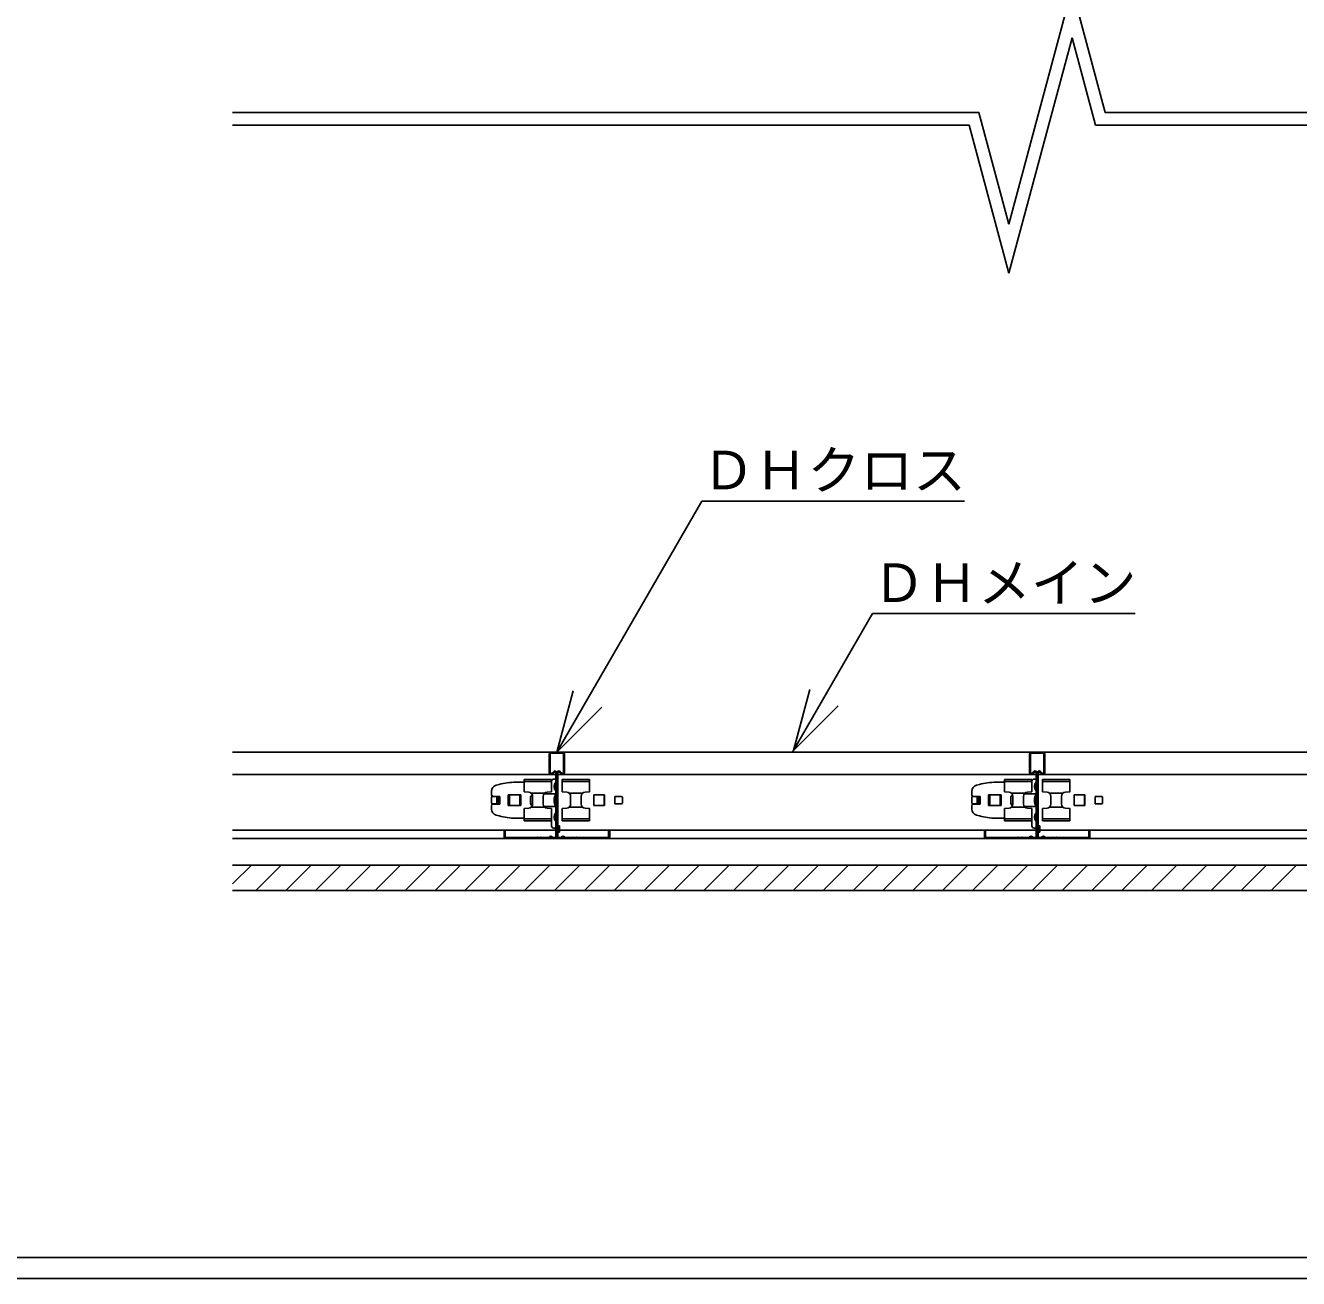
# Model space of a CAD drawing. Units: millimetres on the paper. Extents: x -204 to 206, y -141 to 144.
# Drawn here: x 2.9 to 63.2, y 9.5 to 68.9 of the extents above; entities that cross this region are included whole.
import ezdxf
from ezdxf.enums import TextEntityAlignment as Align

# ---------------------------------------------------------------- set-up
doc = ezdxf.new("R2010")
doc.units = ezdxf.units.MM
for name, color, linetype in [('1-0_断面', 134, 'Continuous'), ('1-1_寸法', 134, 'Continuous'), ('1-2_文字', 134, 'Continuous'), ('F-1_レイアウト', 134, 'Continuous')]:
    doc.layers.add(name, color=color, linetype=linetype)
doc.styles.add('ＭＳ ゴシック', font='')
doc.styles.get('ＭＳ ゴシック').set_extended_font_data('MS Gothic')

msp = doc.modelspace()

# ---------------------------------------------------------------- linework, layer by layer
at = {"layer": '1-0_断面'}
for p, q in [((12.727, 34.466), (87.085, 34.466)), ((27.83, 34.466), (28.36, 34.466)), ((27.83, 34.416), (28.36, 34.416)), ((50.58, 34.466), (51.11, 34.466)), ((50.58, 34.416), (51.11, 34.416)), ((27.73, 34.366), (27.73, 33.506)), ((27.78, 33.506), (27.78, 34.366)), ((28.41, 33.506), (28.41, 34.366)), ((28.46, 34.366), (28.46, 33.506)), ((50.48, 34.366), (50.48, 33.506)), ((50.53, 33.506), (50.53, 34.366)), ((51.16, 33.506), (51.16, 34.366)), ((51.21, 34.366), (51.21, 33.506)), ((12.727, 33.406), (87.085, 33.406)), ((26.545, 32.586), (26.545, 33.169)), ((27.845, 33.169), (26.545, 33.169)), ((27.845, 32.586), (27.845, 33.169)), ((27.867, 33.472), (27.942, 33.547)), ((27.901, 33.435), (27.977, 33.511)), ((27.945, 33.186), (28.045, 33.186)), ((28.045, 33.483), (28.045, 30.466)), ((28.095, 33.483), (28.095, 30.466)), ((28.145, 33.483), (28.145, 30.466)), ((28.289, 33.435), (28.213, 33.511)), ((28.323, 33.472), (28.249, 33.547)), ((28.345, 33.169), (28.345, 32.586)), ((28.345, 33.169), (29.645, 33.169)), ((49.295, 32.586), (49.295, 33.169)), ((50.595, 33.169), (49.295, 33.169)), ((50.595, 32.586), (50.595, 33.169)), ((50.617, 33.472), (50.692, 33.547)), ((50.651, 33.435), (50.727, 33.511)), ((50.695, 33.186), (50.795, 33.186)), ((50.795, 33.483), (50.795, 30.466)), ((50.845, 33.483), (50.845, 30.466)), ((50.895, 33.483), (50.895, 30.466)), ((51.039, 33.435), (50.963, 33.511)), ((51.073, 33.472), (50.999, 33.547)), ((51.095, 33.169), (51.095, 32.586)), ((51.095, 33.169), (52.395, 33.169)), ((24.995, 32.606), (24.995, 32.446)), ((25.218, 32.895), (25.36, 32.934)), ((26.137, 33.036), (26.545, 33.036)), ((27.845, 33.066), (26.545, 33.066)), ((26.545, 32.586), (26.763, 32.567)), ((27.845, 32.586), (27.628, 32.567)), ((28.345, 33.066), (29.645, 33.066)), ((28.345, 32.586), (28.563, 32.567)), ((47.745, 32.606), (47.745, 32.446)), ((47.968, 32.895), (48.11, 32.934)), ((48.887, 33.036), (49.295, 33.036)), ((50.595, 33.066), (49.295, 33.066)), ((49.295, 32.586), (49.513, 32.567)), ((50.595, 32.586), (50.378, 32.567)), ((51.095, 33.066), (52.395, 33.066)), ((51.095, 32.586), (51.313, 32.567)), ((24.995, 32.311), (24.995, 32.061)), ((25.045, 32.361), (25.345, 32.361)), ((25.045, 32.011), (25.345, 32.011)), ((25.075, 32.366), (25.395, 32.366)), ((25.075, 32.006), (25.395, 32.006)), ((25.245, 32.361), (25.245, 32.011)), ((25.295, 32.361), (25.295, 32.011)), ((25.345, 32.361), (25.345, 32.011)), ((25.395, 32.366), (25.395, 32.006)), ((25.785, 32.441), (25.835, 32.441)), ((25.785, 31.931), (25.785, 32.441)), ((25.835, 32.441), (25.835, 31.931)), ((26.385, 32.441), (25.835, 32.441)), ((25.835, 32.436), (25.835, 31.936)), ((26.345, 32.436), (25.835, 32.436)), ((25.857, 32.436), (25.857, 31.936)), ((26.345, 31.936), (26.345, 32.436)), ((26.385, 31.931), (26.385, 32.441)), ((26.845, 32.286), (26.845, 32.086)), ((27.508, 32.513), (26.882, 32.513)), ((26.945, 32.368), (26.945, 32.004)), ((27.445, 32.368), (27.445, 32.004)), ((27.484, 32.486), (28.045, 32.486)), ((28.682, 32.513), (29.308, 32.513)), ((28.745, 32.368), (28.745, 32.004)), ((29.245, 32.368), (29.245, 32.004)), ((29.845, 31.936), (29.845, 32.436)), ((29.845, 32.436), (30.355, 32.436)), ((30.333, 32.436), (30.333, 31.936)), ((30.345, 32.436), (30.345, 31.936)), ((30.355, 32.436), (30.355, 31.936)), ((31.145, 32.361), (30.845, 32.361)), ((30.845, 32.361), (30.845, 32.011)), ((31.145, 32.011), (30.845, 32.011)), ((31.195, 32.311), (31.195, 32.061)), ((47.745, 32.311), (47.745, 32.061)), ((47.795, 32.361), (48.095, 32.361)), ((47.795, 32.011), (48.095, 32.011)), ((47.825, 32.366), (48.145, 32.366)), ((47.825, 32.006), (48.145, 32.006)), ((47.995, 32.361), (47.995, 32.011)), ((48.045, 32.361), (48.045, 32.011)), ((48.095, 32.361), (48.095, 32.011)), ((48.145, 32.366), (48.145, 32.006)), ((48.535, 32.441), (48.585, 32.441)), ((48.535, 31.931), (48.535, 32.441)), ((48.585, 32.441), (48.585, 31.931)), ((49.135, 32.441), (48.585, 32.441)), ((48.585, 32.436), (48.585, 31.936)), ((49.095, 32.436), (48.585, 32.436)), ((48.607, 32.436), (48.607, 31.936)), ((49.095, 31.936), (49.095, 32.436)), ((49.135, 31.931), (49.135, 32.441)), ((49.595, 32.286), (49.595, 32.086)), ((50.258, 32.513), (49.632, 32.513)), ((49.695, 32.368), (49.695, 32.004)), ((50.195, 32.368), (50.195, 32.004)), ((50.234, 32.486), (50.795, 32.486)), ((51.432, 32.513), (52.058, 32.513)), ((51.495, 32.368), (51.495, 32.004)), ((51.995, 32.368), (51.995, 32.004)), ((52.595, 31.936), (52.595, 32.436)), ((52.595, 32.436), (53.105, 32.436)), ((53.083, 32.436), (53.083, 31.936)), ((53.095, 32.436), (53.095, 31.936)), ((53.105, 32.436), (53.105, 31.936)), ((53.895, 32.361), (53.595, 32.361)), ((53.595, 32.361), (53.595, 32.011)), ((53.895, 32.011), (53.595, 32.011)), ((53.945, 32.311), (53.945, 32.061)), ((24.995, 31.766), (24.995, 31.926)), ((25.218, 31.476), (25.36, 31.438)), ((25.835, 31.931), (25.785, 31.931)), ((25.835, 31.936), (26.345, 31.936)), ((25.835, 31.931), (26.385, 31.931)), ((26.545, 31.786), (26.763, 31.805)), ((26.545, 31.786), (26.545, 31.203)), ((27.508, 31.858), (26.882, 31.858)), ((27.484, 31.886), (28.045, 31.886)), ((27.845, 31.786), (27.628, 31.805)), ((27.845, 31.786), (27.845, 31.203)), ((28.345, 31.786), (28.563, 31.805)), ((28.345, 31.786), (28.345, 31.203)), ((28.682, 31.858), (29.308, 31.858)), ((30.355, 31.936), (29.845, 31.936)), ((47.745, 31.766), (47.745, 31.926)), ((47.968, 31.476), (48.11, 31.438)), ((48.585, 31.931), (48.535, 31.931)), ((48.585, 31.936), (49.095, 31.936)), ((48.585, 31.931), (49.135, 31.931)), ((49.295, 31.786), (49.513, 31.805)), ((49.295, 31.786), (49.295, 31.203)), ((50.258, 31.858), (49.632, 31.858)), ((50.234, 31.886), (50.795, 31.886)), ((50.595, 31.786), (50.378, 31.805)), ((50.595, 31.786), (50.595, 31.203)), ((51.095, 31.786), (51.313, 31.805)), ((51.095, 31.786), (51.095, 31.203)), ((51.432, 31.858), (52.058, 31.858)), ((53.105, 31.936), (52.595, 31.936)), ((12.727, 30.766), (108.647, 30.766)), ((25.595, 30.466), (25.595, 30.766)), ((25.595, 30.766), (25.645, 30.766)), ((25.645, 30.766), (25.645, 30.466)), ((26.137, 31.336), (26.545, 31.336)), ((27.845, 31.306), (26.545, 31.306)), ((27.845, 31.203), (26.545, 31.203)), ((27.845, 31.336), (27.845, 30.966)), ((27.945, 30.866), (28.045, 30.866)), ((28.045, 30.976), (28.215, 30.976)), ((28.345, 31.306), (29.645, 31.306)), ((28.345, 31.203), (29.645, 31.203)), ((30.545, 30.766), (30.545, 30.466)), ((30.595, 30.766), (30.545, 30.766)), ((30.595, 30.466), (30.595, 30.766)), ((48.345, 30.466), (48.345, 30.766)), ((48.345, 30.766), (48.395, 30.766)), ((48.395, 30.766), (48.395, 30.466)), ((48.887, 31.336), (49.295, 31.336)), ((50.595, 31.306), (49.295, 31.306)), ((50.595, 31.203), (49.295, 31.203)), ((50.595, 31.336), (50.595, 30.966)), ((50.695, 30.866), (50.795, 30.866)), ((50.795, 30.976), (50.965, 30.976)), ((51.095, 31.306), (52.395, 31.306)), ((51.095, 31.203), (52.395, 31.203)), ((53.295, 30.766), (53.295, 30.466)), ((53.345, 30.766), (53.295, 30.766)), ((53.345, 30.466), (53.345, 30.766)), ((12.727, 30.366), (192.554, 30.366)), ((24.495, 30.361), (24.5, 30.366)), ((25.689, 30.366), (25.672, 30.366)), ((25.695, 30.416), (27.062, 30.416)), ((26.268, 30.366), (25.695, 30.366)), ((27.062, 30.416), (27.119, 30.416)), ((27.062, 30.366), (27.119, 30.366)), ((27.232, 30.416), (27.289, 30.416)), ((27.289, 30.366), (27.232, 30.366)), ((27.69, 30.416), (27.402, 30.416)), ((27.402, 30.366), (27.689, 30.366)), ((27.721, 30.43), (27.736, 30.449)), ((27.775, 30.417), (27.759, 30.398)), ((27.836, 30.417), (27.851, 30.398)), ((27.89, 30.43), (27.874, 30.449)), ((27.995, 30.416), (27.92, 30.416)), ((27.92, 30.366), (27.995, 30.366)), ((28.195, 30.416), (28.27, 30.416)), ((28.27, 30.366), (28.195, 30.366)), ((28.301, 30.43), (28.316, 30.449)), ((28.355, 30.417), (28.339, 30.398)), ((28.416, 30.417), (28.431, 30.398)), ((28.447, 30.379), (28.431, 30.398)), ((28.47, 30.43), (28.454, 30.449)), ((28.5, 30.416), (28.789, 30.416)), ((28.789, 30.366), (28.502, 30.366)), ((28.959, 30.416), (28.902, 30.416)), ((28.902, 30.366), (28.959, 30.366)), ((30.495, 30.416), (29.072, 30.416)), ((29.745, 30.366), (29.072, 30.366)), ((30.502, 30.366), (30.518, 30.366)), ((47.245, 30.361), (47.25, 30.366)), ((48.439, 30.366), (48.422, 30.366)), ((48.445, 30.416), (49.812, 30.416)), ((49.018, 30.366), (48.445, 30.366)), ((49.812, 30.416), (49.869, 30.416)), ((49.812, 30.366), (49.869, 30.366)), ((49.982, 30.416), (50.039, 30.416)), ((50.039, 30.366), (49.982, 30.366)), ((50.44, 30.416), (50.152, 30.416)), ((50.152, 30.366), (50.439, 30.366)), ((50.471, 30.43), (50.486, 30.449)), ((50.525, 30.417), (50.509, 30.398)), ((50.586, 30.417), (50.601, 30.398)), ((50.64, 30.43), (50.624, 30.449)), ((50.745, 30.416), (50.67, 30.416)), ((50.67, 30.366), (50.745, 30.366)), ((50.945, 30.416), (51.02, 30.416)), ((51.02, 30.366), (50.945, 30.366)), ((51.051, 30.43), (51.066, 30.449)), ((51.105, 30.417), (51.089, 30.398)), ((51.166, 30.417), (51.181, 30.398)), ((51.197, 30.379), (51.181, 30.398)), ((51.22, 30.43), (51.204, 30.449)), ((51.25, 30.416), (51.539, 30.416)), ((51.539, 30.366), (51.252, 30.366)), ((51.709, 30.416), (51.652, 30.416)), ((51.652, 30.366), (51.709, 30.366)), ((53.245, 30.416), (51.822, 30.416)), ((52.495, 30.366), (51.822, 30.366)), ((53.252, 30.366), (53.268, 30.366)), ((12.727, 28.22), (13.623, 29.116)), ((12.727, 29.116), (192.554, 29.116)), ((13.837, 27.916), (15.037, 29.116)), ((15.252, 27.916), (16.452, 29.116)), ((16.666, 27.916), (17.866, 29.116)), ((18.08, 27.916), (19.28, 29.116)), ((19.494, 27.916), (20.694, 29.116)), ((20.908, 27.916), (22.108, 29.116)), ((22.323, 27.916), (23.523, 29.116)), ((23.737, 27.916), (24.937, 29.116)), ((25.151, 27.916), (26.351, 29.116)), ((26.565, 27.916), (27.765, 29.116)), ((27.98, 27.916), (29.18, 29.116)), ((29.394, 27.916), (30.594, 29.116)), ((30.808, 27.916), (32.008, 29.116)), ((32.222, 27.916), (33.422, 29.116)), ((33.636, 27.916), (34.836, 29.116)), ((35.051, 27.916), (36.251, 29.116)), ((36.465, 27.916), (37.665, 29.116)), ((37.879, 27.916), (39.079, 29.116)), ((39.293, 27.916), (40.493, 29.116)), ((40.707, 27.916), (41.907, 29.116)), ((42.122, 27.916), (43.322, 29.116)), ((43.536, 27.916), (44.736, 29.116)), ((44.95, 27.916), (46.15, 29.116)), ((46.364, 27.916), (47.564, 29.116)), ((47.779, 27.916), (48.979, 29.116)), ((49.193, 27.916), (50.393, 29.116)), ((50.607, 27.916), (51.807, 29.116)), ((52.021, 27.916), (53.221, 29.116)), ((53.435, 27.916), (54.635, 29.116)), ((54.85, 27.916), (56.05, 29.116)), ((56.264, 27.916), (57.464, 29.116)), ((57.678, 27.916), (58.878, 29.116)), ((59.092, 27.916), (60.292, 29.116)), ((60.506, 27.916), (61.706, 29.116)), ((61.921, 27.916), (63.121, 29.116)), ((12.727, 27.916), (192.554, 27.916))]:
    msp.add_line(p, q, dxfattribs=at)
for points in [[(29.645, 33.169), (29.645, 32.586), (29.428, 32.567)], [(52.395, 33.169), (52.395, 32.586), (52.178, 32.567)], [(29.645, 31.203), (29.645, 31.786), (29.428, 31.805)], [(52.395, 31.203), (52.395, 31.786), (52.178, 31.805)], [(28.045, 30.676), (28.215, 30.676), (28.215, 30.976)], [(50.795, 30.676), (50.965, 30.676), (50.965, 30.976)]]:
    msp.add_lwpolyline(points, dxfattribs=at)
for centre, radius, start, end in [((27.83, 34.366), 0.1, 90, 180), ((27.83, 34.366), 0.05, 90, 180), ((28.36, 34.366), 0.1, 0, 90), ((28.36, 34.366), 0.05, 0, 90), ((50.58, 34.366), 0.1, 90, 180), ((50.58, 34.366), 0.05, 90, 180), ((51.11, 34.366), 0.1, 0, 90), ((51.11, 34.366), 0.05, 0, 90), ((27.83, 33.506), 0.1, 180, 315), ((27.83, 33.506), 0.05, 180, 317.84797), ((27.945, 33.086), 0.1, 90, 180), ((28.005, 33.483), 0.09, 0, 135), ((28.005, 33.483), 0.04, 0, 135), ((28.185, 33.483), 0.09, 45, 180), ((28.185, 33.483), 0.04, 45, 180), ((28.36, 33.506), 0.1, 225, 0), ((28.36, 33.506), 0.05, 222.15203, 0), ((50.58, 33.506), 0.1, 180, 315), ((50.58, 33.506), 0.05, 180, 317.84797), ((50.695, 33.086), 0.1, 90, 180), ((50.755, 33.483), 0.09, 0, 135), ((50.755, 33.483), 0.04, 0, 135), ((50.935, 33.483), 0.09, 45, 180), ((50.935, 33.483), 0.04, 45, 180), ((51.11, 33.506), 0.1, 225, 0), ((51.11, 33.506), 0.05, 222.15203, 0), ((25.295, 32.606), 0.3, 105, 180), ((26.137, 30.036), 3, 90, 105), ((26.745, 32.368), 0.2, 0, 85), ((27.645, 32.368), 0.2, 95, 180), ((28.255, 32.836), 0.29, 136.39718, 223.60282), ((28.545, 32.368), 0.2, 0, 85), ((29.445, 32.368), 0.2, 95, 180), ((48.045, 32.606), 0.3, 105, 180), ((48.887, 30.036), 3, 90, 105), ((49.495, 32.368), 0.2, 0, 85), ((50.395, 32.368), 0.2, 95, 180), ((51.005, 32.836), 0.29, 136.39718, 223.60282), ((51.295, 32.368), 0.2, 0, 85), ((52.195, 32.368), 0.2, 95, 180), ((25.075, 32.446), 0.08, 180, 270), ((25.045, 32.311), 0.05, 90, 180), ((25.045, 32.061), 0.05, 180, 270), ((25.075, 31.926), 0.08, 90, 180), ((26.745, 32.004), 0.2, 275, 0), ((27.045, 32.286), 0.2, 125.77673, 180), ((27.045, 32.086), 0.2, 180, 234.22327), ((27.645, 32.004), 0.2, 180, 265), ((28.568, 32.186), 0.603, 150.13717, 209.86283), ((28.545, 32.004), 0.2, 275, 0), ((29.445, 32.004), 0.2, 180, 265), ((31.145, 32.311), 0.05, 0, 90), ((31.145, 32.061), 0.05, 270, 0), ((47.825, 32.446), 0.08, 180, 270), ((47.795, 32.311), 0.05, 90, 180), ((47.795, 32.061), 0.05, 180, 270), ((47.825, 31.926), 0.08, 90, 180), ((49.495, 32.004), 0.2, 275, 0), ((49.795, 32.286), 0.2, 125.77673, 180), ((49.795, 32.086), 0.2, 180, 234.22327), ((50.395, 32.004), 0.2, 180, 265), ((51.318, 32.186), 0.603, 150.13717, 209.86283), ((51.295, 32.004), 0.2, 275, 0), ((52.195, 32.004), 0.2, 180, 265), ((53.895, 32.311), 0.05, 0, 90), ((53.895, 32.061), 0.05, 270, 0), ((25.295, 31.766), 0.3, 180, 255), ((26.137, 34.336), 3, 255, 270), ((28.255, 31.386), 0.29, 136.39718, 223.60282), ((48.045, 31.766), 0.3, 180, 255), ((48.887, 34.336), 3, 255, 270), ((51.005, 31.386), 0.29, 136.39718, 223.60282), ((27.945, 30.966), 0.1, 180, 270), ((50.695, 30.966), 0.1, 180, 270), ((25.695, 30.466), 0.1, 180, 270), ((25.695, 30.466), 0.05, 180, 270), ((27.119, 30.436), 0.02, 270, 308.94244), ((27.119, 30.436), 0.07, 270, 308.94244), ((27.175, 30.366), 0.07, 51.05756, 128.94244), ((27.175, 30.366), 0.02, 51.05756, 126.8699), ((27.232, 30.436), 0.07, 231.05756, 270), ((27.232, 30.436), 0.02, 231.05756, 270), ((27.289, 30.436), 0.02, 270, 308.94244), ((27.289, 30.436), 0.07, 270, 308.94244), ((27.345, 30.366), 0.07, 51.05756, 128.94244), ((27.345, 30.366), 0.02, 51.05756, 126.8699), ((27.402, 30.436), 0.07, 231.05756, 270), ((27.402, 30.436), 0.02, 231.05756, 270), ((27.69, 30.456), 0.04, 270, 320), ((27.69, 30.456), 0.09, 270, 320), ((27.805, 30.391), 0.09, 40, 140), ((27.805, 30.391), 0.04, 40, 140), ((27.92, 30.456), 0.09, 220, 270), ((27.92, 30.456), 0.04, 220, 270), ((27.995, 30.466), 0.05, 270, 0), ((27.995, 30.466), 0.1, 270, 0), ((28.195, 30.466), 0.1, 180, 270), ((28.195, 30.466), 0.05, 180, 270), ((28.27, 30.456), 0.04, 270, 320), ((28.27, 30.456), 0.09, 270, 320), ((28.385, 30.391), 0.09, 40, 140), ((28.385, 30.391), 0.04, 40, 140), ((28.478, 30.405), 0.04, 220, 270), ((28.5, 30.456), 0.04, 220, 270), ((28.789, 30.436), 0.02, 270, 308.94244), ((28.789, 30.436), 0.07, 270, 308.94244), ((28.845, 30.366), 0.07, 51.05756, 128.94244), ((28.845, 30.366), 0.02, 53.1301, 128.94244), ((28.902, 30.436), 0.07, 231.05756, 270), ((28.902, 30.436), 0.02, 231.05756, 270), ((28.959, 30.436), 0.02, 270, 308.94244), ((28.959, 30.436), 0.07, 270, 308.94244), ((29.015, 30.366), 0.07, 51.05756, 128.94244), ((29.015, 30.366), 0.02, 53.1301, 128.94244), ((29.072, 30.436), 0.07, 231.05756, 270), ((29.072, 30.436), 0.02, 231.05756, 270), ((30.495, 30.466), 0.05, 270, 0), ((30.495, 30.466), 0.1, 270, 0), ((48.445, 30.466), 0.1, 180, 270), ((48.445, 30.466), 0.05, 180, 270), ((49.869, 30.436), 0.02, 270, 308.94244), ((49.869, 30.436), 0.07, 270, 308.94244), ((49.925, 30.366), 0.07, 51.05756, 128.94244), ((49.925, 30.366), 0.02, 51.05756, 126.8699), ((49.982, 30.436), 0.07, 231.05756, 270), ((49.982, 30.436), 0.02, 231.05756, 270), ((50.039, 30.436), 0.02, 270, 308.94244), ((50.039, 30.436), 0.07, 270, 308.94244), ((50.095, 30.366), 0.07, 51.05756, 128.94244), ((50.095, 30.366), 0.02, 51.05756, 126.8699), ((50.152, 30.436), 0.07, 231.05756, 270), ((50.152, 30.436), 0.02, 231.05756, 270), ((50.44, 30.456), 0.04, 270, 320), ((50.44, 30.456), 0.09, 270, 320), ((50.555, 30.391), 0.09, 40, 140), ((50.555, 30.391), 0.04, 40, 140), ((50.67, 30.456), 0.09, 220, 270), ((50.67, 30.456), 0.04, 220, 270), ((50.745, 30.466), 0.05, 270, 0), ((50.745, 30.466), 0.1, 270, 0), ((50.945, 30.466), 0.1, 180, 270), ((50.945, 30.466), 0.05, 180, 270), ((51.02, 30.456), 0.04, 270, 320), ((51.02, 30.456), 0.09, 270, 320), ((51.135, 30.391), 0.09, 40, 140), ((51.135, 30.391), 0.04, 40, 140), ((51.228, 30.405), 0.04, 220, 270), ((51.25, 30.456), 0.04, 220, 270), ((51.539, 30.436), 0.02, 270, 308.94244), ((51.539, 30.436), 0.07, 270, 308.94244), ((51.595, 30.366), 0.07, 51.05756, 128.94244), ((51.595, 30.366), 0.02, 53.1301, 128.94244), ((51.652, 30.436), 0.07, 231.05756, 270), ((51.652, 30.436), 0.02, 231.05756, 270), ((51.709, 30.436), 0.02, 270, 308.94244), ((51.709, 30.436), 0.07, 270, 308.94244), ((51.765, 30.366), 0.07, 51.05756, 128.94244), ((51.765, 30.366), 0.02, 53.1301, 128.94244), ((51.822, 30.436), 0.07, 231.05756, 270), ((51.822, 30.436), 0.02, 231.05756, 270), ((53.245, 30.466), 0.05, 270, 0), ((53.245, 30.466), 0.1, 270, 0)]:
    msp.add_arc(centre, radius, start, end, dxfattribs=at)
at = {"layer": '1-1_寸法'}
for p, q in [((52.496, 70.625), (49.505, 59.466)), ((54.065, 64.766), (52.496, 70.625)), ((52.496, 68.307), (49.505, 57.148)), ((53.605, 64.166), (52.496, 68.307)), ((12.727, 64.766), (48.085, 64.766)), ((49.505, 59.466), (48.085, 64.766)), ((54.065, 64.766), (139.085, 64.766)), ((12.727, 64.166), (47.625, 64.166)), ((47.625, 64.166), (49.505, 57.148)), ((53.605, 64.166), (138.625, 64.166))]:
    msp.add_line(p, q, dxfattribs=at)
at = {"layer": '1-2_文字'}
for p, q in [((34.962, 46.359), (28.095, 34.466)), ((34.962, 46.359), (47.395, 46.359)), ((43.044, 41.023), (39.259, 34.466)), ((43.044, 41.023), (55.478, 41.023)), ((39.299, 34.536), (40.076, 37.434)), ((28.095, 34.466), (28.872, 37.364)), ((28.095, 34.466), (30.216, 36.587)), ((39.299, 34.536), (41.42, 36.658))]:
    msp.add_line(p, q, dxfattribs=at)
at = {"layer": 'F-1_レイアウト'}
for p, q in [((-203.689, 10.527), (206.311, 10.527)), ((-203.689, 9.527), (206.311, 9.527))]:
    msp.add_line(p, q, dxfattribs=at)

# ---------------------------------------------------------------- texts
at = {"layer": '1-2_文字', "style": 'ＭＳ ゴシック'}
for s, p in [('ＤＨクロス', (34.962, 46.359)), ('ＤＨメイン', (43.044, 41.023))]:
    msp.add_text(s, height=1.833, dxfattribs=at).set_placement(p, align=Align.BOTTOM_LEFT)

doc.saveas('drawing.dxf')
